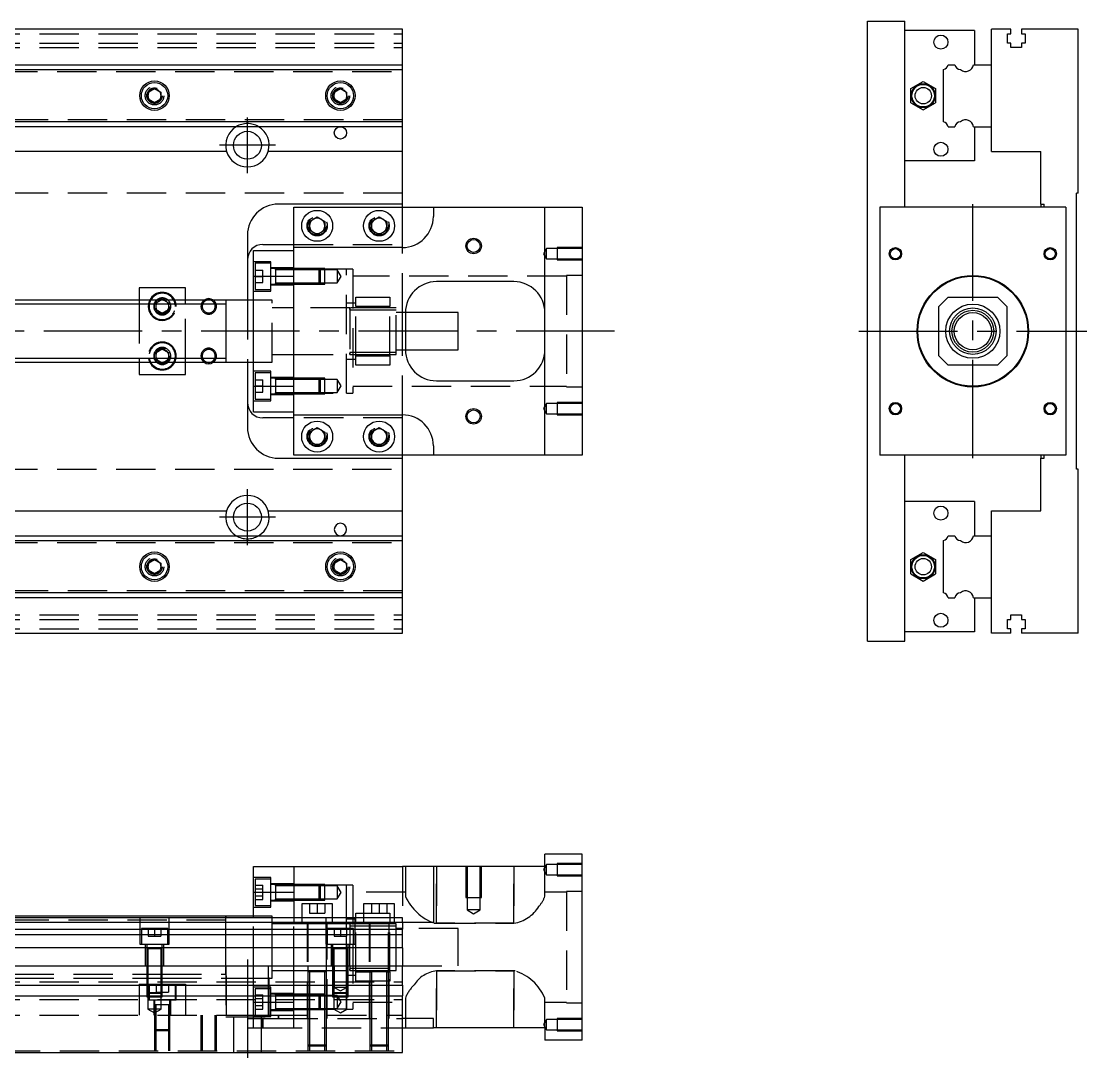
# Model space of a CAD drawing. Extents: x -20 to 681, y -283 to 102.
# Drawn here: x 337 to 680.9, y -234.8 to 100 of the extents above; entities that cross this region are included whole.
import ezdxf

# ---------------------------------------------------------------- set-up
doc = ezdxf.new("R2010")
doc.units = 0
doc.linetypes.add('CENTER', pattern=[50.8, 31.75, -6.35, 6.35, -6.35])
doc.linetypes.add('DASHED', pattern=[19.05, 12.7, -6.35])
doc.layers.get('0').update_dxf_attribs({"linetype": 'CONTINUOUS'})
doc.layers.add('CENTER', color=1, linetype='CENTER')

msp = doc.modelspace()

# ---------------------------------------------------------------- linework, layer by layer
at = {"color": 7, "linetype": 'CONTINUOUS'}
for p, q in [((610.13, -100), (610.13, 100)), ((610.13, 100), (622.13, 100)), ((622.13, 40), (622.13, 100)), ((460, 97.5), (330, 97.5)), ((460, 86), (460, 97.5)), ((644.63, 97), (622.13, 97)), ((644.63, 97), (644.63, 86)), ((650.13, 86), (650.13, 97.5)), ((656.43, 97.5), (650.13, 97.5)), ((656.43, 96), (656.43, 97.5)), ((659.83, 97.5), (659.83, 96)), ((678.13, 97.5), (659.83, 97.5)), ((678.13, 44.5), (678.13, 97.5)), ((655.28, 96), (656.43, 96)), ((655.28, 93), (655.28, 96)), ((656.43, 93), (655.28, 93)), ((656.43, 91.5), (656.43, 93)), ((659.83, 96), (660.98, 96)), ((659.83, 93), (659.83, 91.5)), ((660.98, 93), (659.83, 93)), ((660.98, 96), (660.98, 93)), ((659.83, 91.5), (656.43, 91.5)), ((330, 86), (460, 86)), ((460, 84.460392), (460, 86)), ((636.169608, 86), (638.290392, 86)), ((644.311934, 86), (650.13, 86)), ((650.13, 66), (650.13, 86)), ((650.13, 66), (650.13, 86)), ((330, 84.460392), (460, 84.460392)), ((460, 67.539608), (460, 84.460392)), ((634.63, 67.539608), (634.63, 84.460392)), ((624.130002, 78.309401), (628.130002, 80.618802)), ((628.130002, 80.618802), (632.130002, 78.309401)), ((378, 77.1547), (380, 78.309402)), ((378, 74.8453), (378, 77.1547)), ((380, 78.309402), (382, 77.1547)), ((382, 77.1547), (382, 74.8453)), ((438, 77.1547), (440, 78.309402)), ((438, 74.8453), (438, 77.1547)), ((440, 78.309402), (442, 77.1547)), ((442, 77.1547), (442, 74.8453)), ((624.130002, 73.690599), (624.130002, 78.309401)), ((632.130002, 78.309401), (632.130002, 73.690599)), ((380, 73.690598), (378, 74.8453)), ((382, 74.8453), (380, 73.690598)), ((440, 73.690598), (438, 74.8453)), ((442, 74.8453), (440, 73.690598)), ((624.130002, 73.690599), (628.130002, 71.381198)), ((628.130002, 71.381198), (632.130002, 73.690599)), ((460, 67.539608), (330, 67.539608)), ((460, 66), (330, 66)), ((460, 66), (460, 67.539608)), ((460, 58), (460, 66)), ((636.169608, 66), (638.290392, 66)), ((644.311934, 66), (650.13, 66)), ((644.63, 66), (644.63, 55)), ((650.13, 58), (650.13, 66)), ((403.291796, 58), (330, 58)), ((460, 58), (416.708204, 58)), ((460, 41), (460, 58)), ((650.13, 58), (666.13, 58)), ((666.13, 41), (666.13, 58)), ((644.63, 55), (622.13, 55)), ((677.63, -44.5), (677.63, 44.5)), ((678.13, 44.5), (677.63, 44.5)), ((460, 41), (420, 41)), ((425, 27), (425, 40)), ((425, 40), (470, 40)), ((460, 40), (460, 41)), ((470, 40), (470, 37)), ((470, 40), (506, 40)), ((506, -40), (506, 40)), ((506, 40), (518, 40)), ((518, 40), (518, -40)), ((614.13, 40), (614.13, -40)), ((674.13, 40), (614.13, 40)), ((666.13, 41), (667.13, 41)), ((666.13, 41), (666.13, 40)), ((667.13, 40), (667.13, 41)), ((674.13, 40), (674.13, -40)), ((430, 35.443376), (432.5, 36.886752)), ((430, 32.556624), (430, 35.443376)), ((432.5, 36.886752), (435, 35.443376)), ((435, 35.443376), (435, 32.556624)), ((450, 35.443376), (452.5, 36.886752)), ((450, 32.556624), (450, 35.443376)), ((452.5, 36.886752), (455, 35.443376)), ((455, 35.443376), (455, 32.556624)), ((410, 31), (410, 10)), ((432.5, 31.113248), (430, 32.556624)), ((435, 32.556624), (432.5, 31.113248)), ((452.5, 31.113248), (450, 32.556624)), ((455, 32.556624), (452.5, 31.113248)), ((415, 28), (425, 28)), ((412, 26), (425, 26)), ((412, 17.78342), (412, 26)), ((460, 27), (425, 27)), ((425, 17.78342), (425, 27)), ((412, 17.78342), (425, 17.78342)), ((412, -17.78342), (412, 17.78342)), ((425, -17.78342), (425, 17.78342)), ((425, -17.78342), (425, 17.78342)), ((390, 14), (375, 14)), ((375, 14), (375, 10)), ((390, 10), (390, 14)), ((496, 16), (471, 16)), ((636.13, 11), (633.13, 8)), ((636.13, 11), (652.13, 11)), ((655.13, 8), (652.13, 11)), ((403, 10), (330, 10)), ((381.964102, 10), (382.5, 10.309402)), ((382.5, 10.309402), (383.035898, 10)), ((403, 10), (402.995, 10)), ((403, 10.000006), (403, -10.000006)), ((412, 10), (403, 10)), ((403.005, 10), (403, 10)), ((633.13, -8), (633.13, 8)), ((655.13, 8), (655.13, -8)), ((461, 6), (461, -6)), ((478, 6), (461, 6)), ((478, -6), (478, 6)), ((461, -6), (478, -6)), ((330, -10), (403, -10)), ((375, -10), (375, -14)), ((382.5, -10.309402), (381.964102, -10)), ((383.035898, -10), (382.5, -10.309402)), ((390, -14), (390, -10)), ((402.995, -10), (403, -10)), ((403, -10), (412, -10)), ((403, -10), (403.005, -10)), ((410, -10), (410, -31)), ((633.13, -8), (636.13, -11)), ((652.13, -11), (655.13, -8)), ((652.13, -11), (636.13, -11)), ((375, -14), (390, -14)), ((471, -16), (496, -16)), ((412, -17.78342), (425, -17.78342)), ((412, -26), (412, -17.78342)), ((425, -27), (425, -17.78342)), ((412, -26), (425, -26)), ((425, -27), (460, -27)), ((425, -40), (425, -27)), ((425, -28), (415, -28)), ((430, -32.556624), (432.5, -31.113248)), ((430, -35.443376), (430, -32.556624)), ((432.5, -31.113248), (435, -32.556624)), ((435, -32.556624), (435, -35.443376)), ((450, -32.556624), (452.5, -31.113248)), ((450, -35.443376), (450, -32.556624)), ((452.5, -31.113248), (455, -32.556624)), ((455, -32.556624), (455, -35.443376)), ((432.5, -36.886752), (430, -35.443376)), ((435, -35.443376), (432.5, -36.886752)), ((452.5, -36.886752), (450, -35.443376)), ((455, -35.443376), (452.5, -36.886752)), ((470, -37), (470, -40)), ((420, -41), (460, -41)), ((470, -40), (425, -40)), ((460, -41), (460, -40)), ((460, -58), (460, -41)), ((506, -40), (470, -40)), ((518, -40), (506, -40)), ((674.13, -40), (614.13, -40)), ((622.13, -100), (622.13, -40)), ((666.13, -40), (666.13, -41)), ((666.13, -41), (667.13, -41)), ((666.13, -58), (666.13, -41)), ((667.13, -41), (667.13, -40)), ((678.13, -44.5), (677.63, -44.5)), ((678.13, -97.5), (678.13, -44.5)), ((644.63, -55), (622.13, -55)), ((644.63, -55), (644.63, -66)), ((330, -58), (403.291796, -58)), ((416.708204, -58), (460, -58)), ((460, -66), (460, -58)), ((650.13, -66), (650.13, -58)), ((650.13, -58), (666.13, -58)), ((330, -66), (460, -66)), ((330, -67.539608), (460, -67.539608)), ((460, -67.539608), (460, -66)), ((460, -84.460392), (460, -67.539608)), ((634.63, -84.460392), (634.63, -67.539608)), ((636.169608, -66), (638.290392, -66)), ((644.311934, -66), (650.13, -66)), ((650.13, -86), (650.13, -66)), ((650.13, -86), (650.13, -66)), ((624.130002, -73.690599), (628.130002, -71.381198)), ((628.130002, -71.381198), (632.130002, -73.690599)), ((378, -74.8453), (380, -73.690598)), ((378, -77.1547), (378, -74.8453)), ((380, -73.690598), (382, -74.8453)), ((382, -74.8453), (382, -77.1547)), ((438, -74.8453), (440, -73.690598)), ((438, -77.1547), (438, -74.8453)), ((440, -73.690598), (442, -74.8453)), ((442, -74.8453), (442, -77.1547)), ((624.130002, -78.309401), (624.130002, -73.690599)), ((632.130002, -73.690599), (632.130002, -78.309401)), ((380, -78.309402), (378, -77.1547)), ((382, -77.1547), (380, -78.309402)), ((440, -78.309402), (438, -77.1547)), ((442, -77.1547), (440, -78.309402)), ((624.130002, -78.309401), (628.130002, -80.618802)), ((628.130002, -80.618802), (632.130002, -78.309401)), ((460, -84.460392), (330, -84.460392)), ((460, -86), (460, -84.460392)), ((460, -86), (330, -86)), ((460, -97.5), (460, -86)), ((636.169608, -86), (638.290392, -86)), ((644.311934, -86), (650.13, -86)), ((644.63, -86), (644.63, -97)), ((650.13, -97.5), (650.13, -86)), ((656.43, -91.5), (659.83, -91.5)), ((656.43, -93), (656.43, -91.5)), ((659.83, -91.5), (659.83, -93)), ((655.28, -93), (656.43, -93)), ((655.28, -96), (655.28, -93)), ((656.43, -96), (655.28, -96)), ((656.43, -97.5), (656.43, -96)), ((659.83, -93), (660.98, -93)), ((659.83, -96), (659.83, -97.5)), ((660.98, -96), (659.83, -96)), ((660.98, -93), (660.98, -96)), ((330, -97.5), (460, -97.5)), ((644.63, -97), (622.13, -97)), ((656.43, -97.5), (650.13, -97.5)), ((678.13, -97.5), (659.83, -97.5)), ((610.13, -100), (622.13, -100)), ((506, -172.77), (506, -168.77)), ((518, -168.77), (506, -168.77)), ((518, -228.77), (518, -168.77)), ((412, -172.77), (425, -172.77)), ((412, -180.98658), (412, -172.77)), ((425, -172.77), (425, -189.27)), ((425, -172.77), (460, -172.77)), ((470, -172.77), (460, -172.77)), ((470, -172.77), (470, -190.77)), ((506, -172.77), (470, -172.77)), ((419.1, -178.592326), (419.1, -178.99233)), ((412, -180.98658), (425, -180.98658)), ((412, -189.27), (412, -180.98658)), ((419.1, -180.950286), (419.1, -181.234376)), ((437.5, -184.77), (427.5, -184.77)), ((427.5, -184.77), (427.5, -189.27)), ((437.5, -189.27), (437.5, -184.77)), ((457.5, -184.77), (447.5, -184.77)), ((447.5, -184.77), (447.5, -189.27)), ((457.5, -189.27), (457.5, -184.77)), ((403, -188.77), (323.5, -188.77)), ((403, -188.77), (402.995, -188.77)), ((403, -188.769994), (403, -189.27)), ((403, -188.770502), (403, -188.77)), ((412, -188.77), (403, -188.77)), ((403.005, -188.77), (403, -188.77)), ((403, -189.267168), (403, -188.770502)), ((460, -189.27), (323.5, -189.27)), ((460, -190.809608), (323.5, -190.809608)), ((443, -191.269994), (443, -192.02)), ((460, -190.809608), (460, -189.27)), ((470, -190.77), (460, -190.77)), ((460, -190.809608), (460, -192.930392)), ((323.5, -192.930392), (460, -192.930392)), ((460, -194.840532), (323.5, -194.840532)), ((460, -194.840532), (460, -192.930392)), ((460, -198.951934), (460, -194.840532)), ((460, -198.951934), (323.5, -198.951934)), ((460, -198.951934), (460, -204.77)), ((0, -204.77), (460, -204.77)), ((460, -211.07), (460, -204.77)), ((0, -211.07), (460, -211.07)), ((460, -211.07), (460, -214.47)), ((0, -214.47), (460, -214.47)), ((419.1, -213.947664), (419.1, -213.948522)), ((419.1, -213.948522), (419.1, -214.47)), ((419.1, -216.297638), (419.1, -216.57851)), ((430, -214.34767), (429.5, -214.34767)), ((460, -232.77), (460, -214.47)), ((419.1, -218.214666), (419.1, -218.947674)), ((429.5, -218.54767), (430, -218.54767)), ((470, -221.77), (460, -221.77)), ((470, -224.77), (470, -221.77)), ((460, -224.77), (470, -224.77)), ((506, -224.77), (470, -224.77)), ((506, -224.77), (506, -228.77)), ((518, -228.77), (506, -228.77)), ((0, -232.77), (460, -232.77))]:
    msp.add_line(p, q, dxfattribs=at)
at = {"color": 3, "linetype": 'DASHED'}
for p, q in [((0, 96), (460, 96)), ((0, 93), (460, 93)), ((0, 91.5), (460, 91.5)), ((329.5, 84.403994), (460, 84.403994)), ((329.5, 83.8), (460, 83.8)), ((377.5, 76), (377.534018, 76.411016)), ((437.5, 76), (437.534018, 76.411016)), ((460, 68.2), (329.5, 68.2)), ((460, 67.596006), (329.5, 67.596006)), ((460, 44.5), (5.640312, 44.5)), ((460, 28), (460, 40)), ((429.5, 34), (429.520026, 34.346056)), ((455.477798, 34.364306), (455.5, 34)), ((425, 28), (460, 28)), ((460, 27), (460, 28)), ((425, 17.78342), (425, 26)), ((460, 6), (460, 27)), ((506.5, 26.65), (505.547372, 25)), ((505.547372, 25), (506.5, 23.35)), ((506.5, 23.35), (506.5, 26.65)), ((510, 26.65), (506.5, 26.65)), ((510, 26.999994), (510, 23.000006)), ((518, 26.999994), (510, 26.999994)), ((518, 26.65), (510, 26.65)), ((417.5, 22.42767), (412, 22.42767)), ((412.5, 21.92767), (412.5, 13.42767)), ((417.5, 21.92767), (412.5, 21.92767)), ((417.5, 12.92767), (417.5, 22.42767)), ((506.5, 23.35), (510, 23.35)), ((510, 23.35), (518, 23.35)), ((510, 23.000006), (518, 23.000006)), ((412.5, 19.67767), (415, 19.67767)), ((412.5, 17.67767), (415, 17.67767)), ((415, 17.67767), (415, 19.67767)), ((415, 15.67767), (415, 17.67767)), ((425, 20.42767), (417.5, 20.42767)), ((419.1, 20.17767), (417.5, 20.17767)), ((419.1, 20.17767), (419.095, 20.17767)), ((419.1, 20.17767), (419.1, 19.92022)), ((419.1, 19.920202), (419.1, 20.17767)), ((419.105, 20.17767), (419.1, 20.17767)), ((424.99998, 20.17767), (419.1, 20.17767)), ((419.1, 19.92022), (419.1, 15.435068)), ((424.99998, 19.77767), (419.1, 19.77767)), ((433.1, 20.17767), (425, 20.17767)), ((433.1, 20.177664), (425, 20.177664)), ((442, 20), (425, 20)), ((433.5, 19.77767), (425, 19.77767)), ((433.1, 15.17767), (433.1, 20.17767)), ((433.5, 19.77767), (433.1, 20.17767)), ((435, 20.177664), (433.10002, 20.177664)), ((433.5, 19.77767), (433.5, 15.57767)), ((435, 19.77767), (433.50002, 19.77767)), ((435, 15.177674), (435, 20.177664)), ((439, 19.77767), (435, 19.77767)), ((439, 19.77767), (439, 15.57767)), ((440.212436, 17.67767), (439, 19.77767)), ((439, 15.57767), (440.212436, 17.67767)), ((442, -20), (442, 20)), ((444, 20), (442, 20)), ((444, 20), (444, -20)), ((513, 17.75), (444, 17.75)), ((513, 18), (513, -18)), ((518, 18), (513, 18)), ((412.5, 15.67767), (415, 15.67767)), ((417.5, 15.17767), (419.1, 15.17767)), ((417.5, 14.92767), (425, 14.92767)), ((419.095, 15.17767), (419.1, 15.17767)), ((419.1, 15.57767), (424.99998, 15.57767)), ((419.1, 15.17767), (419.1, 15.435118)), ((419.1, 15.435068), (419.1, 15.17767)), ((419.1, 15.17767), (419.105, 15.17767)), ((419.1, 15.17767), (424.99998, 15.17767)), ((425, 15.57767), (433.5, 15.57767)), ((425, 15.177674), (433.1, 15.177674)), ((425, 15.17767), (433.1, 15.17767)), ((433.1, 15.17767), (433.5, 15.57767)), ((433.10002, 15.177674), (435, 15.177674)), ((433.50002, 15.57767), (435, 15.57767)), ((435, 15.57767), (439, 15.57767)), ((412, 12.92767), (417.5, 12.92767)), ((412.5, 13.42767), (417.5, 13.42767)), ((445, 11), (456, 11)), ((445, 8), (445, 11)), ((456, 11), (456, 8)), ((375, 10), (375, 8.75)), ((375, 8.75), (375, -8.75)), ((380, 8), (380.018502, 8.303588)), ((380.5, 9.1547), (381.964102, 10)), ((380.5, 8.75), (380.5, 9.1547)), ((380.5, 6.8453), (380.5, 8.75)), ((383.035898, 10), (384.5, 9.1547)), ((384.5, 9.1547), (384.5, 8.75)), ((384.5, 8.75), (384.5, 6.8453)), ((390, 8.75), (390, 10)), ((390, -8.75), (390, 8.75)), ((410, 10), (410, -10)), ((418, 10), (412, 10)), ((418, -10), (418, 10)), ((425, 7.5), (418, 7.5)), ((443.005, 7.5), (425, 7.5)), ((445, 9), (442, 9)), ((456, 7.5), (442.995, 7.5)), ((443, 6.950984), (443, 7.5)), ((443, 7.5), (443, 6.951128)), ((443, 6.951128), (443, -6.950984)), ((456, 8), (445, 8)), ((445, -8), (445, 8)), ((456, -8), (456, 8)), ((458, 7.5), (456, 7.5)), ((458, -7.5), (458, 7.5)), ((382.5, 5.690598), (380.5, 6.8453)), ((384.5, 6.8453), (382.5, 5.690598)), ((456, 6.75), (443, 6.75)), ((458, 6.75), (456, 6.75)), ((461, 6), (458, 6)), ((460, -6), (460, 6)), ((380.5, -6.8453), (382.5, -5.690598)), ((380.5, -8.75), (380.5, -6.8453)), ((382.5, -5.690598), (384.5, -6.8453)), ((384.5, -6.8453), (384.5, -8.75)), ((443, -6.75), (456, -6.75)), ((456, -6.75), (458, -6.75)), ((458, -6), (461, -6)), ((460, -27), (460, -6)), ((375, -8.75), (375, -10)), ((380, -8), (380.018502, -7.696412)), ((380.5, -9.1547), (380.5, -8.75)), ((381.964102, -10), (380.5, -9.1547)), ((384.5, -9.1547), (383.035898, -10)), ((384.5, -8.75), (384.5, -9.1547)), ((390, -10), (390, -8.75)), ((412, -10), (418, -10)), ((418, -7.5), (425, -7.5)), ((425, -7.5), (443.005, -7.5)), ((442, -9), (445, -9)), ((442.995, -7.5), (456, -7.5)), ((443, -7.499332), (443, -6.950962)), ((443, -6.950984), (443, -7.5)), ((443, -7.5), (443, -7.499332)), ((445, -8), (456, -8)), ((445, -11), (445, -8)), ((456, -7.5), (458, -7.5)), ((456, -8), (456, -11)), ((417.5, -12.92767), (412, -12.92767)), ((412.5, -13.42767), (412.5, -21.92767)), ((417.5, -13.42767), (412.5, -13.42767)), ((417.5, -22.42767), (417.5, -12.92767)), ((456, -11), (445, -11)), ((412.5, -15.67767), (415, -15.67767)), ((415, -17.67767), (415, -15.67767)), ((425, -14.92767), (417.5, -14.92767)), ((419.1, -15.17767), (417.5, -15.17767)), ((419.1, -15.17767), (419.095, -15.17767)), ((419.1, -15.17767), (419.1, -15.435118)), ((419.1, -15.435136), (419.1, -15.17767)), ((424.99998, -15.17767), (419.1, -15.17767)), ((419.105, -15.17767), (419.1, -15.17767)), ((419.1, -15.435118), (419.1, -19.920272)), ((424.99998, -15.57767), (419.1, -15.57767)), ((433.1, -15.17767), (425, -15.17767)), ((433.1, -15.177674), (425, -15.177674)), ((433.5, -15.57767), (425, -15.57767)), ((433.1, -20.17767), (433.1, -15.17767)), ((433.5, -15.57767), (433.1, -15.17767)), ((435, -15.177674), (433.10002, -15.177674)), ((433.5, -15.57767), (433.5, -19.77767)), ((435, -15.57767), (433.50002, -15.57767)), ((435, -20.177664), (435, -15.177674)), ((439, -15.57767), (435, -15.57767)), ((439, -15.57767), (439, -19.77767)), ((440.212436, -17.67767), (439, -15.57767)), ((412.5, -17.67767), (415, -17.67767)), ((412.5, -19.67767), (415, -19.67767)), ((415, -19.67767), (415, -17.67767)), ((417.5, -20.17767), (419.1, -20.17767)), ((417.5, -20.42767), (425, -20.42767)), ((419.095, -20.17767), (419.1, -20.17767)), ((419.1, -19.77767), (424.99998, -19.77767)), ((419.1, -20.17767), (419.1, -19.92022)), ((419.1, -19.920272), (419.1, -20.17767)), ((419.1, -20.17767), (424.99998, -20.17767)), ((419.1, -20.17767), (419.105, -20.17767)), ((425, -26), (425, -17.78342)), ((425, -19.77767), (433.5, -19.77767)), ((425, -20), (442, -20)), ((425, -20.177664), (433.1, -20.177664)), ((425, -20.17767), (433.1, -20.17767)), ((433.1, -20.17767), (433.5, -19.77767)), ((433.10002, -20.177664), (435, -20.177664)), ((433.50002, -19.77767), (435, -19.77767)), ((435, -19.77767), (439, -19.77767)), ((439, -19.77767), (440.212436, -17.67767)), ((442, -20), (444, -20)), ((444, -17.75), (513, -17.75)), ((513, -18), (518, -18)), ((412, -22.42767), (417.5, -22.42767)), ((412.5, -21.92767), (417.5, -21.92767)), ((506.5, -23.35), (505.547372, -25)), ((506.5, -26.65), (506.5, -23.35)), ((510, -23.35), (506.5, -23.35)), ((510, -23.000006), (510, -26.999994)), ((518, -23.000006), (510, -23.000006)), ((518, -23.35), (510, -23.35)), ((460, -28), (460, -27)), ((505.547372, -25), (506.5, -26.65)), ((506.5, -26.65), (510, -26.65)), ((510, -26.65), (518, -26.65)), ((510, -26.999994), (518, -26.999994)), ((460, -28), (425, -28)), ((460, -40), (460, -28)), ((435.477798, -33.635694), (435.5, -34)), ((455.477798, -33.635694), (455.5, -34)), ((5.640312, -44.5), (460, -44.5)), ((329.5, -67.596006), (460, -67.596006)), ((329.5, -68.2), (460, -68.2)), ((377.5, -76), (377.534018, -75.588984)), ((437.5, -76), (437.534018, -75.588984)), ((460, -83.8), (329.5, -83.8)), ((460, -84.403994), (329.5, -84.403994)), ((0, -91.5), (460, -91.5)), ((0, -93), (460, -93)), ((0, -96), (460, -96)), ((510, -171.770006), (510, -175.769994)), ((518, -171.770006), (510, -171.770006)), ((460, -172.77), (460, -189.27)), ((461, -172.77), (461, -182.064836)), ((471, -191.084786), (471, -172.77)), ((471, -172.77), (471, -191.084786)), ((480.500006, -172.77), (480.500006, -182.77)), ((480.9, -172.77), (480.9, -182.77)), ((485.1, -182.77), (485.1, -172.77)), ((485.499994, -182.77), (485.499994, -172.77)), ((496, -172.77), (496, -191.084786)), ((496, -191.084786), (496, -172.77)), ((506.5, -172.12), (505.547372, -173.77)), ((505.547372, -173.77), (506.5, -175.42)), ((506, -182.064836), (506, -172.77)), ((506.5, -175.42), (506.5, -172.12)), ((510, -172.12), (506.5, -172.12)), ((518, -172.12), (510, -172.12)), ((417.5, -176.34233), (412, -176.34233)), ((412.5, -176.84233), (412.5, -181.09233)), ((417.5, -176.84233), (412.5, -176.84233)), ((412.5, -178.78293), (415, -178.78293)), ((415, -179.93763), (415, -178.78293)), ((417.5, -181.09233), (417.5, -176.34233)), ((425, -178.34233), (417.5, -178.34233)), ((419.105, -178.59233), (417.5, -178.59233)), ((424.99998, -178.59233), (419.095, -178.59233)), ((419.1, -178.59233), (419.1, -178.84978)), ((419.1, -178.849798), (419.1, -178.59233)), ((433.1, -178.59233), (425, -178.59233)), ((433.100006, -178.592336), (425, -178.592336)), ((433.27767, -178.77), (425, -178.77)), ((433.1, -181.09233), (433.1, -178.59233)), ((433.5, -178.99233), (433.1, -178.59233)), ((435, -178.592336), (433.10002, -178.592336)), ((442, -178.77), (433.27767, -178.77)), ((435, -183.592326), (435, -178.592336)), ((442, -189.27), (442, -178.77)), ((444, -178.77), (442, -178.77)), ((444, -178.77), (444, -218.77)), ((506.5, -175.42), (510, -175.42)), ((510, -175.42), (518, -175.42)), ((510, -175.769994), (518, -175.769994)), ((412.5, -179.93763), (415, -179.93763)), ((412.5, -181.09233), (412.5, -185.34233)), ((412.5, -182.247032), (415, -182.247032)), ((415, -182.247032), (415, -179.93763)), ((415, -183.401732), (415, -182.247032)), ((417.5, -185.84233), (417.5, -181.09233)), ((419.1, -178.84978), (419.1, -181.09233)), ((424.99998, -178.99233), (419.1, -178.99233)), ((419.1, -181.09233), (419.1, -183.334932)), ((433.5, -178.99233), (425, -178.99233)), ((433.1, -183.59233), (433.1, -181.09233)), ((433.5, -178.99233), (433.5, -181.09233)), ((433.5, -181.09233), (433.5, -183.19233)), ((435, -178.99233), (433.50002, -178.99233)), ((439, -178.99233), (435, -178.99233)), ((439, -178.99233), (439, -181.09233)), ((440.212436, -181.09233), (439, -178.99233)), ((439, -181.09233), (439, -183.19233)), ((439, -183.19233), (440.212436, -181.09233)), ((461, -181.02), (444, -181.02)), ((461, -182.064836), (461.035982, -182.393974)), ((505.97186, -182.353354), (506, -182.064836)), ((513, -181.02), (506, -181.02)), ((513, -180.77), (513, -216.77)), ((518, -180.77), (513, -180.77)), ((412.5, -183.401732), (415, -183.401732)), ((412.5, -185.34233), (417.5, -185.34233)), ((417.5, -183.59233), (419.105, -183.59233)), ((417.5, -183.84233), (425, -183.84233)), ((419.095, -183.59233), (424.99998, -183.59233)), ((419.1, -183.19233), (424.99998, -183.19233)), ((419.1, -183.59233), (419.1, -183.334882)), ((419.1, -183.59233), (419.1, -183.334882)), ((419.1, -183.334932), (419.1, -183.59233)), ((419.1, -183.334932), (419.1, -183.59233)), ((425, -183.19233), (433.5, -183.19233)), ((425, -183.592326), (433.100006, -183.592326)), ((425, -183.59233), (433.1, -183.59233)), ((430, -184.77), (430, -187.77)), ((432.5, -184.77), (432.5, -187.77)), ((433.1, -183.59233), (433.5, -183.19233)), ((433.10002, -183.592326), (435, -183.592326)), ((433.50002, -183.19233), (435, -183.19233)), ((435, -183.19233), (439, -183.19233)), ((435, -184.77), (435, -187.77)), ((450, -184.77), (450, -187.77)), ((452.5, -184.77), (452.5, -187.77)), ((455, -184.77), (455, -187.77)), ((480.500006, -182.77), (485.499994, -182.77)), ((480.9, -182.77), (480.9, -186.77)), ((485.1, -186.77), (485.1, -182.77)), ((505.88061, -182.701352), (505.97186, -182.353354)), ((412, -185.84233), (417.5, -185.84233)), ((418, -188.77), (412, -188.77)), ((418, -198.77), (418, -188.77)), ((418, -198.77), (418, -188.77)), ((430, -187.77), (432.5, -187.77)), ((432.5, -187.77), (435, -187.77)), ((445, -187.77), (447.5, -187.77)), ((445, -189.27), (445, -187.77)), ((447.5, -187.77), (450, -187.77)), ((450, -187.77), (452.5, -187.77)), ((452.5, -187.77), (455, -187.77)), ((455, -187.77), (456, -187.77)), ((456, -187.77), (456, -189.27)), ((485.1, -186.77), (480.9, -186.77)), ((480.9, -186.77), (483, -187.982436)), ((483, -187.982436), (485.1, -186.77)), ((403, -190.02), (323.5, -190.02)), ((375.25, -189.27), (375.25, -197.77)), ((384.75, -197.77), (384.75, -189.27)), ((403, -198.970066), (403, -189.267168)), ((412, -204.77), (412, -189.27)), ((425, -191.27), (418, -191.27)), ((425, -189.27), (425, -190.77)), ((425, -204.77), (425, -190.77)), ((460, -190.77), (425, -190.77)), ((429.5, -191.27), (425, -191.27)), ((427.5, -189.27), (427.5, -190.77)), ((429.25, -190.77), (429.25, -221.77)), ((429.5, -190.77), (429.5, -204.77)), ((435.5, -191.27), (429.5, -191.27)), ((435.25, -189.27), (435.25, -197.77)), ((435.5, -206.775), (435.5, -190.77)), ((442, -191.27), (435.5, -191.27)), ((435.75, -192.77), (435.75, -190.77)), ((437.5, -190.77), (437.5, -189.27)), ((442, -190.77), (442, -189.27)), ((445, -189.77), (442, -189.77)), ((442, -192.77), (442, -190.77)), ((443, -191.27), (442, -191.27)), ((443, -191.27), (442.995, -191.27)), ((443, -191.27), (443, -191.819038)), ((443.005, -191.27), (443, -191.27)), ((445, -191.27), (443, -191.27)), ((443, -191.819038), (443, -192.76884)), ((445, -192.02), (443, -192.02)), ((444.75, -197.77), (444.75, -189.27)), ((445, -190.77), (445, -189.27)), ((445, -206.77), (445, -190.77)), ((449.5, -191.27), (445, -191.27)), ((449.5, -192.02), (445, -192.02)), ((447.5, -189.27), (447.5, -190.77)), ((449.25, -190.77), (449.25, -221.77)), ((449.5, -190.77), (449.5, -206.775)), ((455.5, -191.27), (449.5, -191.27)), ((455.5, -192.02), (449.5, -192.02)), ((455.5, -206.775), (455.5, -190.77)), ((456, -191.27), (455.5, -191.27)), ((456, -192.02), (455.5, -192.02)), ((455.75, -221.77), (455.75, -190.77)), ((456, -189.27), (456, -190.77)), ((456, -206.77), (456, -190.77)), ((458, -191.27), (456, -191.27)), ((458, -192.02), (456, -192.02)), ((457.5, -190.77), (457.5, -189.27)), ((458, -198.77), (458, -191.27)), ((470.23753, -191.02447), (470.615848, -191.06942)), ((470.615848, -191.06942), (471, -191.084786)), ((496, -191.084786), (471, -191.084786)), ((471, -191.084786), (496, -191.084786)), ((384.25, -192.77), (375.75, -192.77)), ((375.75, -192.77), (375.75, -197.77)), ((378, -192.77), (378, -195.27)), ((378, -195.27), (380, -195.27)), ((380, -192.77), (380, -195.27)), ((380, -195.27), (382, -195.27)), ((382, -192.77), (382, -195.27)), ((384.25, -197.77), (384.25, -192.77)), ((444.25, -192.77), (435.75, -192.77)), ((435.75, -192.77), (435.75, -197.77)), ((438, -192.77), (438, -195.27)), ((438, -195.27), (440, -195.27)), ((440, -192.77), (440, -195.27)), ((440, -195.27), (442, -195.27)), ((442, -192.77), (442, -195.27)), ((442, -198.77), (442, -195.27)), ((443, -192.76884), (443, -197.669728)), ((444.25, -197.77), (444.25, -192.77)), ((460, -192.77), (458, -192.77)), ((478, -192.77), (460, -192.77)), ((478, -198.77), (478, -192.77)), ((375.25, -197.77), (384.75, -197.77)), ((377, -197.77), (377, -204.77)), ((377.5, -197.77), (377.5, -199.37)), ((377.5, -199.365), (377.5, -199.37)), ((377.757468, -199.37), (377.5, -199.37)), ((377.5, -199.37), (377.5, -204.76998)), ((377.5, -199.37), (377.5, -199.375)), ((382.242552, -199.37), (377.757468, -199.37)), ((377.9, -199.37), (377.9, -204.76998)), ((382.1, -204.76998), (382.1, -199.37)), ((382.5, -199.37), (382.242552, -199.37)), ((382.5, -199.37), (382.5, -197.77)), ((382.5, -199.37), (382.5, -199.365)), ((382.5, -204.76998), (382.5, -199.37)), ((382.5, -199.375), (382.5, -199.37)), ((383, -204.77), (383, -197.77)), ((403, -207.52), (403, -198.970066)), ((418, -208.77), (418, -198.77)), ((418, -208.77), (418, -198.77)), ((435.25, -197.77), (444.75, -197.77)), ((435.75, -221.77), (435.75, -197.77)), ((437, -197.77), (437, -204.77)), ((437.5, -197.77), (437.5, -199.37)), ((437.5, -199.365), (437.5, -199.37)), ((437.5, -199.37), (437.757448, -199.37)), ((437.757468, -199.37), (437.5, -199.37)), ((437.5, -199.37), (437.5, -199.375)), ((437.5, -199.37), (437.5, -204.76998)), ((442.242552, -199.37), (437.757468, -199.37)), ((437.9, -199.37), (437.9, -204.76998)), ((442, -204.77), (442, -198.77)), ((442.1, -204.76998), (442.1, -199.37)), ((442.5, -199.37), (442.242552, -199.37)), ((442.242602, -199.37), (442.5, -199.37)), ((442.5, -199.37), (442.5, -197.77)), ((442.5, -199.37), (442.5, -199.365)), ((442.5, -199.375), (442.5, -199.37)), ((442.5, -204.76998), (442.5, -199.37)), ((443, -204.77), (443, -197.77)), ((458, -206.27), (458, -198.77)), ((478, -204.77), (478, -198.77)), ((377.5, -204.77), (377.5, -211.07)), ((377.500006, -204.77), (377.500006, -211.07)), ((377.9, -204.77), (377.9, -211.07)), ((382.1, -211.07), (382.1, -204.77)), ((382.499994, -211.07), (382.499994, -204.77)), ((382.5, -211.07), (382.5, -204.77)), ((403, -204.77), (403, -221.27)), ((403.291796, -220.77), (403.291796, -204.77)), ((412, -211.07), (412, -204.77)), ((416.708204, -204.77), (416.708204, -220.77)), ((417, -221.27), (417, -204.77)), ((418, -206.27), (425, -206.27)), ((425, -211.07), (425, -204.77)), ((425, -206.27), (429.5, -206.27)), ((429.5, -204.77), (429.5, -206.77)), ((429.5, -206.27), (443.005, -206.27)), ((437.5, -204.77), (437.5, -211.07)), ((437.500006, -204.77), (437.500006, -211.07)), ((437.9, -204.77), (437.9, -211.07)), ((438, -204.77), (438, -211.77)), ((442, -211.77), (442, -204.77)), ((442.1, -211.07), (442.1, -204.77)), ((442.499994, -211.07), (442.499994, -204.77)), ((442.5, -211.07), (442.5, -204.77)), ((442.995, -206.27), (456, -206.27)), ((443, -204.871716), (443, -205.721128)), ((443, -205.52), (458, -205.52)), ((443, -206.27), (443, -205.720962)), ((443, -205.721128), (443, -206.27)), ((443.005, -206.27), (456, -206.27)), ((456, -206.27), (458, -206.27)), ((460, -204.77), (478, -204.77)), ((296.708204, -207.52), (377.5, -207.52)), ((296.708204, -208.77), (377.5, -208.77)), ((377.5, -207.52), (377.9, -207.52)), ((377.5, -208.77), (377.9, -208.77)), ((377.9, -207.52), (382.1, -207.52)), ((377.9, -208.77), (382.1, -208.77)), ((382.1, -207.52), (382.5, -207.52)), ((382.1, -208.77), (382.5, -208.77)), ((382.5, -207.52), (403, -207.52)), ((382.5, -208.77), (403.005, -208.77)), ((402.995, -208.77), (403.291796, -208.77)), ((403.291796, -208.77), (412, -208.77)), ((412, -208.77), (418, -208.77)), ((429.5, -206.765), (429.5, -206.77)), ((429.849602, -206.77), (429.5, -206.77)), ((429.5, -206.77), (429.5, -211.07)), ((429.5, -206.77), (429.5, -206.775)), ((435.15035, -206.77), (429.849602, -206.77)), ((430, -206.77), (430, -211.07)), ((435, -214.47), (435, -206.77)), ((435.5, -206.77), (435.15035, -206.77)), ((435.5, -214.47), (435.5, -206.765)), ((442, -207.77), (445, -207.77)), ((445, -206.77), (449.39999, -206.77)), ((445, -209.77), (445, -206.77)), ((449.39999, -206.77), (449.499994, -206.77)), ((449.5, -206.765), (449.5, -214.47)), ((449.5, -206.77), (449.84965, -206.77)), ((449.849602, -206.77), (449.5, -206.77)), ((455.15035, -206.77), (449.849602, -206.77)), ((450, -206.77), (450, -214.47)), ((455, -214.47), (455, -206.77)), ((455.150204, -206.77), (455.5, -206.77)), ((455.5, -206.77), (455.15035, -206.77)), ((455.5, -214.47), (455.5, -206.765)), ((455.500006, -206.77), (455.60001, -206.77)), ((455.60001, -206.77), (456, -206.77)), ((456, -206.77), (456, -209.77)), ((471, -206.455214), (496, -206.455214)), ((496, -206.455214), (471, -206.455214)), ((471, -224.77), (471, -206.455214)), ((471, -206.455214), (471, -224.77)), ((496, -206.455214), (496, -224.77)), ((496, -224.77), (496, -206.455214)), ((496.383512, -206.470578), (496, -206.455214)), ((0, -209.92), (460, -209.92)), ((375, -210.77), (377.5, -210.77)), ((375, -210.77), (375, -211.07)), ((375, -211.07), (375, -214.47)), ((377.5, -210.77), (377.9, -210.77)), ((377.5, -211.07), (377.5, -213.37)), ((377.500006, -211.07), (377.500006, -213.370006)), ((377.9, -210.77), (382.1, -210.77)), ((377.9, -211.07), (377.9, -213.77)), ((378, -210.77), (378, -215.77)), ((378.25, -210.77), (378.25, -211.07)), ((378.25, -211.07), (378.25, -213.77)), ((380.5, -210.77), (380.5, -213.27)), ((382.1, -210.77), (382.5, -210.77)), ((382.1, -213.77), (382.1, -211.07)), ((382.499994, -213.370006), (382.499994, -211.07)), ((382.5, -210.77), (390, -210.77)), ((382.5, -213.37), (382.5, -211.07)), ((384.5, -210.77), (384.5, -213.27)), ((386.75, -211.07), (386.75, -210.77)), ((386.75, -214.47), (386.75, -211.07)), ((387, -215.77), (387, -210.77)), ((390, -210.77), (390, -211.07)), ((390, -211.07), (390, -214.47)), ((412, -214.47), (412, -211.07)), ((417.5, -211.69767), (412, -211.69767)), ((412.5, -212.19767), (412.5, -214.47)), ((417.5, -212.19767), (412.5, -212.19767)), ((416.708204, -211.07), (416.708204, -214.47)), ((417.5, -216.44767), (417.5, -211.69767)), ((425, -214.47), (425, -211.07)), ((429.5, -211.07), (429.5, -214.47)), ((430, -211.07), (430, -214.47)), ((437.5, -211.07), (437.5, -213.37)), ((437.500006, -211.07), (437.500006, -213.370006)), ((437.9, -211.07), (437.9, -213.77)), ((442, -211.77), (438, -211.77)), ((438, -211.77), (440, -212.9247)), ((440, -212.9247), (442, -211.77)), ((442, -213.77), (442, -211.77)), ((442.1, -213.77), (442.1, -211.07)), ((442.499994, -213.370006), (442.499994, -211.07)), ((442.5, -213.37), (442.5, -211.07)), ((456, -209.77), (445, -209.77)), ((0, -215.62), (460, -215.62)), ((375, -214.47), (375, -220.77)), ((377.5, -213.37), (382.5, -213.37)), ((377.5, -213.37), (377.9, -213.77)), ((377.500006, -213.37002), (377.500006, -214.47)), ((377.500006, -214.47), (377.500006, -214.77)), ((377.500006, -214.77), (382.499994, -214.77)), ((382.1, -213.77), (377.9, -213.77)), ((377.9, -213.77002), (377.9, -214.77)), ((377.9, -214.77), (377.9, -218.77)), ((378, -215.77), (387, -215.77)), ((378.25, -213.77), (378.25, -214.47)), ((378.25, -214.47), (378.25, -214.77)), ((378.25, -214.77), (378.25, -215.77)), ((379.75, -215.77), (379.75, -220.77)), ((380, -215.77), (380, -217.37)), ((380.5, -213.27), (382.5, -213.27)), ((382.1, -213.77), (382.5, -213.37)), ((382.1, -214.77), (382.1, -213.77002)), ((382.1, -218.77), (382.1, -214.77)), ((382.499994, -214.47), (382.499994, -213.37002)), ((382.499994, -214.77), (382.499994, -214.47)), ((382.5, -213.27), (384.5, -213.27)), ((385, -217.37), (385, -215.77)), ((385.25, -220.77), (385.25, -215.77)), ((386.75, -215.77), (386.75, -214.47)), ((390, -214.47), (390, -220.77)), ((412, -216.55342), (412, -214.47)), ((412, -216.55342), (416.708204, -216.55342)), ((412, -220.77), (412, -216.55342)), ((412.5, -214.138268), (415, -214.138268)), ((412.5, -214.47), (412.5, -216.44767)), ((412.5, -215.292968), (415, -215.292968)), ((412.5, -216.44767), (412.5, -220.69767)), ((415, -215.292968), (415, -214.138268)), ((415, -217.60237), (415, -215.292968)), ((416.708204, -214.47), (416.708204, -220.77)), ((416.708204, -216.55342), (425, -216.55342)), ((425, -213.69767), (417.5, -213.69767)), ((419.105, -213.94767), (417.5, -213.94767)), ((417.5, -221.19767), (417.5, -216.44767)), ((424.99998, -213.94767), (419.095, -213.94767)), ((419.1, -213.94767), (419.1, -214.205118)), ((419.1, -214.205136), (419.1, -213.94767)), ((419.1, -214.205118), (419.1, -214.469906)), ((424.99998, -214.34767), (419.1, -214.34767)), ((419.1, -214.469906), (419.1, -216.44767)), ((419.1, -216.44767), (419.1, -218.214664)), ((429.5, -213.94767), (425, -213.94767)), ((429.5, -213.947674), (425, -213.947674)), ((429.5, -214.34767), (425, -214.34767)), ((425, -221.77), (425, -214.47)), ((430, -213.94767), (429.5, -213.94767)), ((430, -213.947674), (429.5, -213.947674)), ((429.5, -214.47), (429.5, -221.76998)), ((433.1, -213.94767), (430, -213.94767)), ((433.100006, -213.947674), (430, -213.947674)), ((433.5, -214.34767), (430, -214.34767)), ((430, -214.47), (430, -221.76998)), ((433.1, -214.47), (433.1, -213.94767)), ((433.5, -214.34767), (433.1, -213.94767)), ((433.1, -216.44767), (433.1, -214.47)), ((433.1, -218.94767), (433.1, -216.44767)), ((435, -213.947674), (433.10002, -213.947674)), ((433.5, -214.34767), (433.5, -214.47)), ((433.5, -214.47), (433.5, -216.44767)), ((433.5, -216.44767), (433.5, -218.54767)), ((435, -214.34767), (433.50002, -214.34767)), ((439, -214.34767), (435, -214.34767)), ((435, -221.76998), (435, -214.47)), ((435.5, -221.76998), (435.5, -214.47)), ((437.5, -213.37), (442.5, -213.37)), ((437.5, -213.37), (437.9, -213.77)), ((437.500006, -213.37002), (437.500006, -214.47)), ((437.500006, -214.47), (437.500006, -214.77)), ((437.500006, -214.77), (442.499994, -214.77)), ((442.1, -213.77), (437.9, -213.77)), ((437.9, -213.77002), (437.9, -214.77)), ((437.9, -214.77), (437.9, -218.77)), ((439, -214.34767), (439, -216.44767)), ((440.212436, -216.44767), (439, -214.34767)), ((439, -216.44767), (439, -218.54767)), ((439, -218.54767), (440.212436, -216.44767)), ((442, -214.47), (442, -213.77)), ((442, -214.77), (442, -214.47)), ((442, -218.77), (442, -214.77)), ((442.1, -213.77), (442.5, -213.37)), ((442.1, -214.77), (442.1, -213.77002)), ((442.1, -218.77), (442.1, -214.77)), ((442.499994, -214.47), (442.499994, -213.37002)), ((442.499994, -214.77), (442.499994, -214.47)), ((444, -216.52), (461, -216.52)), ((449.5, -214.47), (449.5, -221.76998)), ((450, -214.47), (450, -221.76998)), ((455, -221.76998), (455, -214.47)), ((455.5, -221.76998), (455.5, -214.47)), ((461.02814, -215.186646), (461, -215.475164)), ((461, -215.475164), (461, -224.77)), ((461.119076, -214.839652), (461.02814, -215.186646)), ((506, -215.475164), (505.96376, -215.145044)), ((506, -224.77), (506, -215.475164)), ((506, -216.52), (513, -216.52)), ((382.1, -218.77), (377.9, -218.77)), ((377.9, -218.77), (380, -219.982436)), ((380, -217.365), (380, -217.37)), ((380, -217.37), (380.257448, -217.37)), ((380.257468, -217.37), (380, -217.37)), ((380, -217.37), (380, -220.76998)), ((380, -217.37), (380, -217.375)), ((380, -219.982436), (382.1, -218.77)), ((384.742552, -217.37), (380.257468, -217.37)), ((380.4, -217.37), (380.4, -220.76998)), ((384.6, -220.76998), (384.6, -217.37)), ((385, -217.37), (384.742552, -217.37)), ((384.742602, -217.37), (385, -217.37)), ((385, -217.37), (385, -217.365)), ((385, -220.76998), (385, -217.37)), ((385, -217.375), (385, -217.37)), ((412.5, -217.60237), (415, -217.60237)), ((412.5, -218.75707), (415, -218.75707)), ((415, -218.75707), (415, -217.60237)), ((417.5, -218.94767), (419.105, -218.94767)), ((417.5, -219.19767), (425, -219.19767)), ((419.095, -218.94767), (424.99998, -218.94767)), ((419.1, -218.214664), (419.1, -218.690272)), ((419.1, -218.54767), (424.99998, -218.54767)), ((419.1, -218.94767), (419.1, -218.69022)), ((419.1, -218.690272), (419.1, -218.94767)), ((425, -218.54767), (429.5, -218.54767)), ((425, -218.77), (429.5, -218.77)), ((425, -218.947664), (429.5, -218.947664)), ((425, -218.94767), (429.5, -218.94767)), ((429.5, -218.77), (430, -218.77)), ((429.5, -218.947664), (430, -218.947664)), ((429.5, -218.94767), (430, -218.94767)), ((430, -218.54767), (433.5, -218.54767)), ((430, -218.77), (433.27767, -218.77)), ((430, -218.947664), (433.100006, -218.947664)), ((430, -218.94767), (433.1, -218.94767)), ((433.1, -218.94767), (433.5, -218.54767)), ((433.10002, -218.947664), (435, -218.947664)), ((433.27767, -218.77), (435, -218.77)), ((433.50002, -218.54767), (435, -218.54767)), ((435, -218.54767), (439, -218.54767)), ((435, -218.77), (435.5, -218.77)), ((435.5, -218.77), (437.9, -218.77)), ((442.1, -218.77), (437.9, -218.77)), ((437.9, -218.77), (440, -219.982436)), ((440, -219.982436), (442.1, -218.77)), ((442.1, -218.77), (444, -218.77)), ((513, -216.77), (518, -216.77)), ((0, -220.77), (403.291796, -220.77)), ((380, -220.77), (380, -225.37)), ((380.000006, -220.77), (380.000006, -225.370006)), ((380.4, -220.77), (380.4, -225.77)), ((384.6, -225.77), (384.6, -220.77)), ((384.999994, -225.370006), (384.999994, -220.77)), ((385, -225.37), (385, -220.77)), ((395.000006, -220.77), (395.000006, -232.27)), ((395.4, -220.77), (395.4, -232.27)), ((399.6, -232.27), (399.6, -220.77)), ((399.999994, -232.27), (399.999994, -220.77)), ((403, -221.27), (417, -221.27)), ((403.291796, -220.77), (416.708204, -220.77)), ((403.291796, -220.77), (416.708204, -220.77)), ((405.5, -221.27), (405.5, -232.77)), ((410, -220.77), (410, -221.77)), ((410, -221.77), (420, -221.77)), ((410, -221.77), (410, -224.77)), ((412, -224.77), (412, -220.77)), ((412, -221.19767), (417.5, -221.19767)), ((412.5, -220.69767), (417.5, -220.69767)), ((414.5, -232.77), (414.5, -221.27)), ((415, -224.77), (415, -221.77)), ((415, -221.77), (415, -224.77)), ((416.708204, -220.77), (460, -220.77)), ((420, -221.77), (420, -220.77)), ((420, -220.77), (420, -221.77)), ((420, -221.77), (460, -221.77)), ((425, -224.77), (425, -221.77)), ((429.5, -221.77), (429.5, -230.27)), ((429.500006, -221.77), (429.500006, -230.270006)), ((430, -221.77), (430, -230.77)), ((435, -230.77), (435, -221.77)), ((435.499994, -230.270006), (435.499994, -221.77)), ((435.5, -230.27), (435.5, -221.77)), ((449.5, -221.77), (449.5, -230.27)), ((449.500006, -221.77), (449.500006, -230.270006)), ((450, -221.77), (450, -230.77)), ((455, -230.77), (455, -221.77)), ((455.499994, -230.270006), (455.499994, -221.77)), ((455.5, -230.27), (455.5, -221.77)), ((506.5, -222.12), (505.547372, -223.77)), ((506.5, -225.42), (506.5, -222.12)), ((510, -222.12), (506.5, -222.12)), ((510, -221.770006), (510, -225.769994)), ((518, -221.770006), (510, -221.770006)), ((518, -222.12), (510, -222.12)), ((380, -225.37), (385, -225.37)), ((380, -225.37), (380.4, -225.77)), ((380.000006, -225.37002), (380.000006, -232.27)), ((384.6, -225.77), (380.4, -225.77)), ((380.4, -225.77002), (380.4, -232.27)), ((384.6, -225.77), (385, -225.37)), ((384.6, -232.27), (384.6, -225.77002)), ((384.999994, -232.27), (384.999994, -225.37002)), ((410, -224.77), (415, -224.77)), ((415, -224.77), (460, -224.77)), ((505.547372, -223.77), (506.5, -225.42)), ((506.5, -225.42), (510, -225.42)), ((510, -225.42), (518, -225.42)), ((510, -225.769994), (518, -225.769994)), ((429.5, -230.27), (435.5, -230.27)), ((429.5, -230.27), (430, -230.77)), ((429.500006, -230.27002), (429.500006, -232.27)), ((435, -230.77), (435.5, -230.27)), ((435.499994, -232.27), (435.499994, -230.27002)), ((449.5, -230.27), (455.5, -230.27)), ((449.5, -230.27), (450, -230.77)), ((449.500006, -230.27002), (449.500006, -232.27)), ((455, -230.77), (455.5, -230.27)), ((455.499994, -232.27), (455.499994, -230.27002)), ((6.499992, -232.27), (460, -232.27)), ((435, -230.77), (430, -230.77)), ((430, -230.77002), (430, -232.27)), ((435, -232.27), (435, -230.77002)), ((455, -230.77), (450, -230.77)), ((450, -230.77002), (450, -232.27)), ((455, -232.27), (455, -230.77002))]:
    msp.add_line(p, q, dxfattribs=at)
at = {"color": 3, "linetype": 'CONTINUOUS'}
for p, q in [((403, 8.75), (330, 8.75)), ((330, -8.75), (403, -8.75))]:
    msp.add_line(p, q, dxfattribs=at)
at = {"color": 7, "linetype": 'CONTINUOUS'}
for centre, radius in [((633.830002, 93.300001), 2.25), ((380, 76), 4.75), ((380, 76), 4.25), ((440, 76), 4.75), ((440, 76), 4.25), ((628.130002, 76), 3.875), ((628.130002, 76), 3.643013), ((628.130002, 76), 2.65), ((440, 64), 2), ((410, 60), 4.5), ((633.830002, 58.699999), 2.25), ((432.5, 34), 5), ((452.5, 34), 5), ((483, 27.5), 2.1), ((619.13, 25), 1.65), ((669.13, 25), 1.65), ((644.13, 0), 18), ((644.13, 0), 17.75), ((644.13, 0), 8.75), ((644.13, 0), 7.5), ((644.13, 0), 6.75), ((644.13, 0), 6), ((619.13, -25), 1.65), ((669.13, -25), 1.65), ((483, -27.5), 2.1), ((432.5, -34), 5), ((452.5, -34), 5), ((410, -60), 4.5), ((633.830002, -58.699999), 2.25), ((380, -76), 4.75), ((380, -76), 4.25), ((440, -76), 4.75), ((440, -76), 4.25), ((628.130002, -76), 3.875), ((628.130002, -76), 3.643013), ((628.130002, -76), 2.65), ((633.830002, -93.300001), 2.25)]:
    msp.add_circle(centre, radius, dxfattribs=at)
at = {"color": 3, "linetype": 'DASHED'}
for centre, radius in [((380, 76), 3), ((380, 76), 2.5), ((440, 76), 3), ((440, 76), 2.5), ((432.5, 34), 3.25), ((432.5, 34), 3), ((452.5, 34), 3.25), ((452.5, 34), 3), ((382.5, 8), 2.5), ((382.5, -8), 2.5), ((432.5, -34), 3.25), ((452.5, -34), 3.25), ((432.5, -34), 3), ((452.5, -34), 3), ((380, -76), 3), ((380, -76), 2.5), ((440, -76), 3), ((440, -76), 2.5)]:
    msp.add_circle(centre, radius, dxfattribs=at)
at = {"color": 3, "linetype": 'CONTINUOUS'}
for centre, radius in [((483, 27.5), 2.5), ((619.13, 25), 2), ((669.13, 25), 2), ((619.13, -25), 2), ((669.13, -25), 2), ((483, -27.5), 2.5)]:
    msp.add_circle(centre, radius, dxfattribs=at)
at = {"color": 7, "linetype": 'CONTINUOUS'}
for centre, radius, start, end in [((634.13, 86.5), 2.1, 283.774147, 346.225853), ((640.33, 86.5), 2.1, 193.774147, 266.465409), ((641.83, 86.3), 2.5, 229.323534, 353.107897), ((380, 76), 2.1, 162.24721, 180), ((380, 76), 2.1, 180, 197.75279), ((380, 76), 2.1, 137.75279, 162.24721), ((380, 76), 2.1, 102.24721, 137.75279), ((380, 76), 2.1, 77.75279, 102.24721), ((380, 76), 2.1, 42.24721, 77.75279), ((380, 76), 2.1, 17.75279, 42.24721), ((380, 76), 2.1, 342.24721, 17.75279), ((440, 76), 2.1, 162.24721, 180), ((440, 76), 2.1, 180, 197.75279), ((440, 76), 2.1, 137.75279, 162.24721), ((440, 76), 2.1, 102.24721, 137.75279), ((440, 76), 2.1, 77.75279, 102.24721), ((440, 76), 2.1, 42.24721, 77.75279), ((440, 76), 2.1, 17.75279, 42.24721), ((440, 76), 2.1, 342.24721, 17.75279), ((380, 76), 2.1, 197.75279, 222.24721), ((380, 76), 2.1, 222.24721, 257.75279), ((380, 76), 2.1, 257.75279, 282.24721), ((380, 76), 2.1, 282.24721, 317.75279), ((380, 76), 2.1, 317.75279, 342.24721), ((440, 76), 2.1, 197.75279, 222.24721), ((440, 76), 2.1, 222.24721, 257.75279), ((440, 76), 2.1, 257.75279, 282.24721), ((440, 76), 2.1, 282.24721, 317.75279), ((440, 76), 2.1, 317.75279, 342.24721), ((410, 60), 7, 121.002719, 196.60155), ((410, 60), 7, 343.39845, 58.997281), ((634.13, 65.5), 2.1, 13.774147, 76.225853), ((640.33, 65.5), 2.1, 93.534591, 166.225853), ((641.83, 65.7), 2.5, 6.892103, 130.676466), ((410, 60), 7, 196.60155, 343.39845), ((420, 31), 10, 90, 180), ((432.5, 34), 2.5, 120, 180), ((432.5, 34), 2.5, 60, 120), ((432.5, 34), 2.5, 0, 60), ((452.5, 34), 2.5, 120, 180), ((452.5, 34), 2.5, 60, 120), ((452.5, 34), 2.5, 0, 60), ((460, 37), 10, 270, 0), ((432.5, 34), 2.5, 180, 240), ((432.5, 34), 2.5, 240, 300), ((432.5, 34), 2.5, 300, 0), ((452.5, 34), 2.5, 180, 240), ((452.5, 34), 2.5, 240, 300), ((452.5, 34), 2.5, 300, 0), ((415, 23), 5, 90, 180), ((471, 6), 10, 90, 180), ((496, 6), 10, 0, 90), ((382.5, 8), 4.5, 26.3878, 153.6122), ((382.5, 8), 4.25, 28.072487, 151.927513), ((382.5, 8), 2.1, 162.24721, 180), ((382.5, 8), 2.1, 180, 197.75279), ((382.5, 8), 2.1, 159.075168, 162.24721), ((382.5, 8), 2.1, 197.75279, 222.24721), ((382.5, 8), 2.1, 137.75279, 159.075168), ((382.5, 8), 2.1, 107.75279, 137.75279), ((382.5, 8), 2.1, 102.24721, 107.75279), ((382.5, 8), 2.1, 77.75279, 102.24721), ((382.5, 8), 2.1, 72.24721, 77.75279), ((382.5, 8), 2.1, 42.24721, 72.24721), ((382.5, 8), 2.1, 20.924832, 42.24721), ((382.5, 8), 2.1, 317.75279, 342.24721), ((382.5, 8), 2.1, 17.75279, 20.924832), ((382.5, 8), 2.1, 342.24721, 17.75279), ((397.5, 8), 2.1, 90, 107.75279), ((397.5, 8), 2.1, 72.24721, 90), ((382.5, 8), 2.1, 222.24721, 257.75279), ((382.5, 8), 2.1, 257.75279, 282.24721), ((382.5, 8), 2.1, 282.24721, 317.75279), ((382.5, -8), 2.1, 137.75279, 162.24721), ((382.5, -8), 2.1, 102.24721, 137.75279), ((382.5, -8), 2.1, 77.75279, 102.24721), ((382.5, -8), 2.1, 42.24721, 77.75279), ((382.5, -8), 2.1, 17.75279, 42.24721), ((471, -6), 10, 180, 270), ((496, -6), 10, 270, 0), ((382.5, -8), 4.5, 206.3878, 333.6122), ((382.5, -8), 4.25, 208.072487, 331.927513), ((382.5, -8), 2.1, 162.24721, 180), ((382.5, -8), 2.1, 180, 197.75279), ((382.5, -8), 2.1, 197.75279, 200.924832), ((382.5, -8), 2.1, 200.924832, 222.24721), ((382.5, -8), 2.1, 222.24721, 252.24721), ((382.5, -8), 2.1, 252.24721, 257.75279), ((382.5, -8), 2.1, 257.75279, 282.24721), ((382.5, -8), 2.1, 282.24721, 287.75279), ((382.5, -8), 2.1, 287.75279, 317.75279), ((382.5, -8), 2.1, 317.75279, 339.075168), ((382.5, -8), 2.1, 339.075168, 342.24721), ((382.5, -8), 2.1, 342.24721, 17.75279), ((397.5, -8), 2.1, 252.24721, 287.75279), ((415, -23), 5, 180, 270), ((460, -37), 10, 0, 90), ((420, -31), 10, 180, 270), ((432.5, -34), 2.5, 120, 180), ((432.5, -34), 2.5, 180, 240), ((432.5, -34), 2.5, 60, 120), ((432.5, -34), 2.5, 0, 60), ((432.5, -34), 2.5, 300, 0), ((452.5, -34), 2.5, 120, 180), ((452.5, -34), 2.5, 180, 240), ((452.5, -34), 2.5, 60, 120), ((452.5, -34), 2.5, 0, 60), ((452.5, -34), 2.5, 300, 0), ((432.5, -34), 2.5, 240, 300), ((452.5, -34), 2.5, 240, 300), ((410, -60), 7, 16.60155, 163.39845), ((410, -60), 7, 163.39845, 238.997281), ((410, -60), 7, 301.002719, 16.60155), ((440, -64), 2, 90, 270), ((440, -64), 2, 270, 90), ((634.13, -65.5), 2.1, 283.774147, 346.225853), ((640.33, -65.5), 2.1, 193.774147, 266.465409), ((641.83, -65.7), 2.5, 229.323534, 353.107897), ((380, -76), 2.1, 162.24721, 180), ((380, -76), 2.1, 137.75279, 162.24721), ((380, -76), 2.1, 102.24721, 137.75279), ((380, -76), 2.1, 77.75279, 102.24721), ((380, -76), 2.1, 42.24721, 77.75279), ((380, -76), 2.1, 17.75279, 42.24721), ((380, -76), 2.1, 342.24721, 17.75279), ((440, -76), 2.1, 162.24721, 180), ((440, -76), 2.1, 137.75279, 162.24721), ((440, -76), 2.1, 102.24721, 137.75279), ((440, -76), 2.1, 77.75279, 102.24721), ((440, -76), 2.1, 42.24721, 77.75279), ((440, -76), 2.1, 17.75279, 42.24721), ((440, -76), 2.1, 342.24721, 17.75279), ((380, -76), 2.1, 180, 197.75279), ((380, -76), 2.1, 197.75279, 222.24721), ((380, -76), 2.1, 222.24721, 257.75279), ((380, -76), 2.1, 257.75279, 282.24721), ((380, -76), 2.1, 282.24721, 317.75279), ((380, -76), 2.1, 317.75279, 342.24721), ((440, -76), 2.1, 180, 197.75279), ((440, -76), 2.1, 197.75279, 222.24721), ((440, -76), 2.1, 222.24721, 257.75279), ((440, -76), 2.1, 257.75279, 282.24721), ((440, -76), 2.1, 282.24721, 317.75279), ((440, -76), 2.1, 317.75279, 342.24721), ((634.13, -86.5), 2.1, 13.774147, 76.225853), ((640.33, -86.5), 2.1, 93.534591, 166.225853), ((641.83, -86.3), 2.5, 6.892103, 130.676466)]:
    msp.add_arc(centre, radius, start, end, dxfattribs=at)
at = {"color": 3, "linetype": 'DASHED'}
for centre, radius, start, end in [((410, 60), 7, 58.997281, 121.002719), ((382.5, 8), 2.75, 46.658242, 133.341758), ((382.5, 8), 4.5, 170.405932, 0), ((382.5, 8), 4.5, 153.6122, 170.405932), ((382.5, 8), 4.25, 169.835751, 0), ((382.5, 8), 4.25, 151.927513, 169.835751), ((382.5, 8), 2.75, 180, 15.82662), ((382.5, 8), 2.75, 164.17338, 180), ((382.5, 8), 2.75, 133.341758, 164.17338), ((382.5, 8), 2.75, 15.82662, 46.658242), ((382.5, 8), 4.25, 10.164249, 28.072487), ((382.5, 8), 4.5, 9.594068, 26.3878), ((382.5, 8), 4.25, 0, 10.164249), ((382.5, 8), 4.5, 0, 9.594068), ((397.5, 8), 2.5, 162.542397, 0), ((397.5, 8), 2.5, 126.869898, 162.542397), ((397.5, 8), 2.1, 159.075168, 20.924832), ((397.5, 8), 2.1, 107.75279, 159.075168), ((397.5, 8), 2.1, 20.924832, 72.24721), ((397.5, 8), 2.5, 17.457603, 53.130102), ((397.5, 8), 2.5, 0, 17.457603), ((382.5, -8), 4.5, 0, 189.594068), ((382.5, -8), 4.25, 0, 190.164249), ((382.5, -8), 2.75, 344.17338, 180), ((397.5, -8), 2.5, 0, 197.457603), ((397.5, -8), 2.1, 90, 200.924832), ((397.5, -8), 2.1, 339.075168, 90), ((382.5, -8), 4.5, 189.594068, 206.3878), ((382.5, -8), 4.25, 190.164249, 208.072487), ((382.5, -8), 2.75, 180, 195.82662), ((382.5, -8), 2.75, 195.82662, 226.658242), ((382.5, -8), 2.75, 226.658242, 313.341758), ((382.5, -8), 2.75, 313.341758, 344.17338), ((382.5, -8), 4.25, 331.927513, 349.835751), ((382.5, -8), 4.5, 333.6122, 350.405932), ((382.5, -8), 4.25, 349.835751, 0), ((382.5, -8), 4.5, 350.405932, 0), ((397.5, -8), 2.5, 197.457603, 233.130102), ((397.5, -8), 2.1, 200.924832, 252.24721), ((397.5, -8), 2.1, 287.75279, 339.075168), ((397.5, -8), 2.5, 306.869898, 342.542397), ((397.5, -8), 2.5, 342.542397, 0), ((410, -60), 7, 238.997281, 301.002719), ((475.921098, -175.744398), 16.302869, 204.07158077, 249.59683678), ((494.143494, -179.681852), 11.553074, 279.24716167, 328.95924249), ((496.069588, -178.605924), 10.631495, 318.58195956, 337.34281196), ((472.109519, -216.293125), 9.900279, 96.43462492, 147.2861536), ((491.593646, -221.388138), 15.667687, 23.48252767, 72.19873987), ((472.817154, -219.969256), 12.773326, 135.03444464, 156.32256147)]:
    msp.add_arc(centre, radius, start, end, dxfattribs=at)
at = {"color": 3, "linetype": 'CONTINUOUS'}
for centre, start, end in [((397.5, 8), 53.130102, 126.869898), ((397.5, -8), 233.130102, 306.869898)]:
    msp.add_arc(centre, 2.5, start, end, dxfattribs=at)
at = {"layer": 'CENTER', "color": 1, "linetype": 'CENTER'}
for p, q in [((410, 51), (410, 69)), ((419, 60), (401, 60)), ((644.13, -41), (644.13, 41)), ((528.445, 0), (-20, 0)), ((607.38, 0), (680.88, 0)), ((410, -69), (410, -51)), ((419, -60), (401, -60)), ((410, -202.77), (410, -234.77))]:
    msp.add_line(p, q, dxfattribs=at)

doc.saveas('drawing.dxf')
